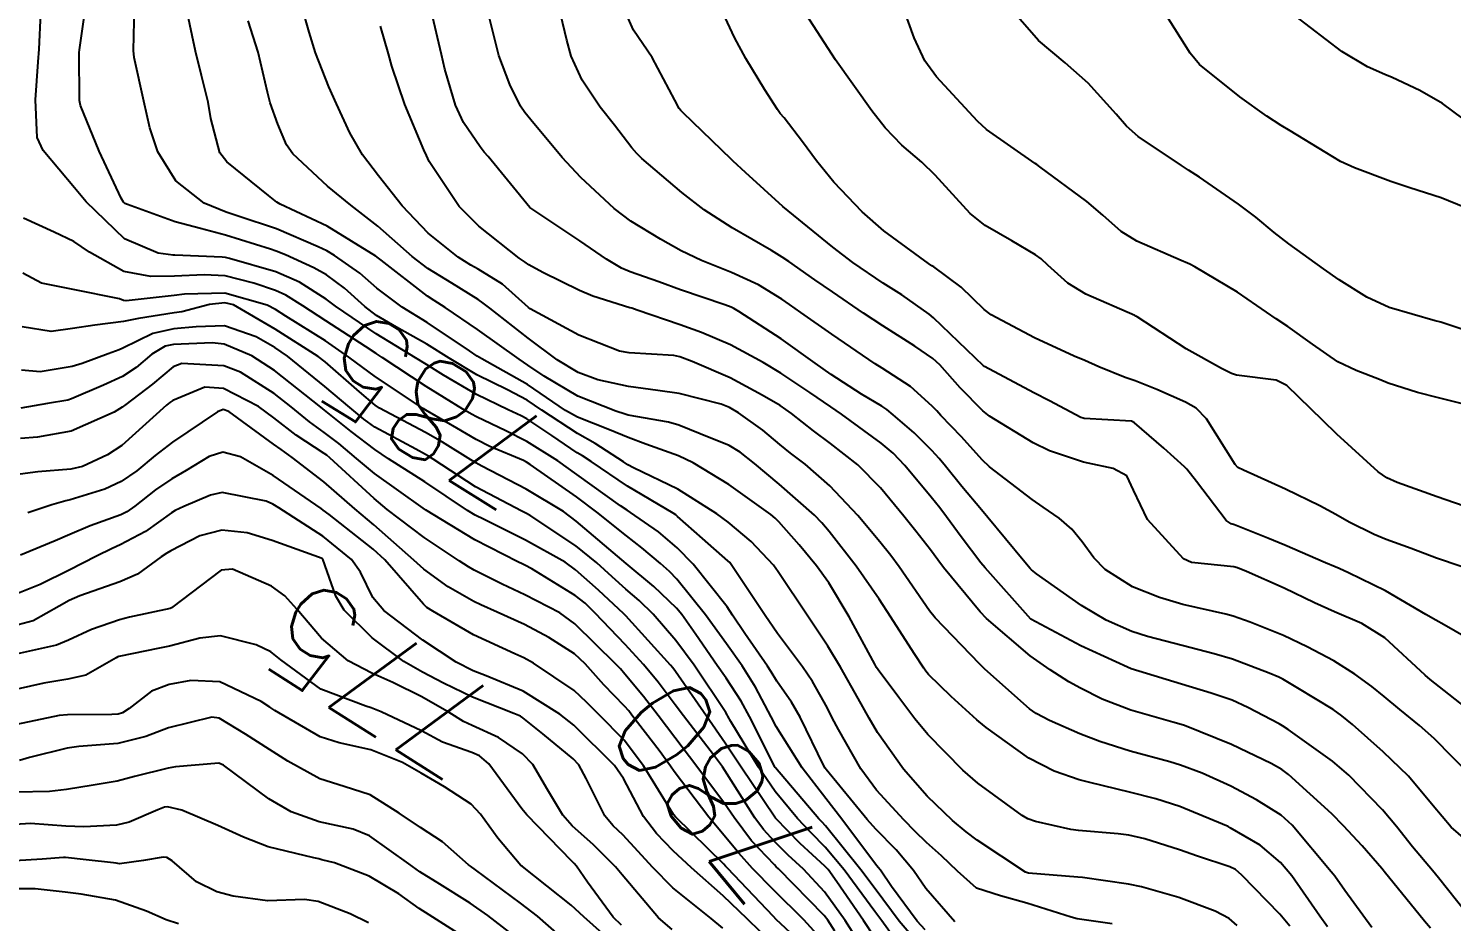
# Model space of a CAD drawing. Header units: metres. Extents: x 318500 to 325275, y 7408834 to 7428799.
# Drawn here: x 321818 to 321874.3, y 7423222.7 to 7423258 of the extents above; entities that cross this region are included whole.
import ezdxf
from ezdxf.enums import TextEntityAlignment as Align

# ---------------------------------------------------------------- set-up
doc = ezdxf.new("R2010")
doc.units = ezdxf.units.M
doc.header["$MEASUREMENT"] = 0
for name, color, linetype in [('Cotas', 45, 'Continuous'), ('Curvas de Nivel 1m', 11, 'Continuous'), ('Curvas de Nivel 5m', 15, 'Continuous'), ('Vias Primárias', 230, 'Continuous')]:
    doc.layers.add(name, color=color, linetype=linetype)
doc.styles.add('Style-STANDARD', font='STANDARD.shx')

msp = doc.modelspace()

# ---------------------------------------------------------------- linework, layer by layer
at = {"layer": 'Curvas de Nivel 1m', "flags": 128}
for points, elevation in [([(321873.445, 7423222.461), (321873.213, 7423222.745), (321871.792, 7423224.486), (321871.671, 7423224.637), (321871.523, 7423224.82), (321870.743, 7423225.712), (321870.015, 7423226.513), (321869.547, 7423226.977), (321867.837, 7423228.537), (321867.573, 7423228.73), (321867.156, 7423228.966), (321865.587, 7423229.725), (321863.723, 7423230.473), (321863.599, 7423230.513), (321863.264, 7423230.603), (321861.605, 7423231.073), (321860.481, 7423231.509), (321859.613, 7423231.944), (321859.163, 7423232.204), (321858.422, 7423232.668), (321857.628, 7423233.226), (321855.902, 7423234.697), (321855.654, 7423234.961), (321854.21, 7423236.722), (321853.978, 7423237.021), (321853.687, 7423237.421), (321853.112, 7423238.157), (321852.637, 7423238.746), (321851.717, 7423239.865), (321850.822, 7423240.769), (321849.738, 7423241.623), (321849.07, 7423242.117), (321848.199, 7423242.803), (321847.755, 7423243.114), (321847.047, 7423243.534), (321845.771, 7423244.209), (321844.278, 7423244.855), (321843.783, 7423245.046), (321843.546, 7423245.101), (321841.785, 7423245.203), (321841.409, 7423245.272), (321839.795, 7423245.898), (321837.868, 7423246.939), (321837.811, 7423246.993), (321836.775, 7423247.911), (321835.825, 7423248.505), (321835.523, 7423248.67), (321835.022, 7423248.982), (321833.844, 7423249.928), (321832.821, 7423251.01), (321831.878, 7423252.197), (321831.25, 7423253.03), (321830.753, 7423253.892), (321830.222, 7423255.045), (321829.92, 7423255.72), (321829.396, 7423257.058), (321829.142, 7423257.873), (321828.803, 7423259.068)], 792), ([(321860.871, 7423222.629), (321859.493, 7423222.837), (321859.255, 7423222.893), (321857.501, 7423223.446), (321856.455, 7423223.741), (321855.51, 7423224.049), (321854.755, 7423224.711), (321854.131, 7423225.326), (321853.531, 7423225.853), (321853.085, 7423226.286), (321852.644, 7423226.743), (321851.557, 7423227.924), (321850.941, 7423228.766), (321850.057, 7423230.311), (321849.811, 7423230.778), (321849.604, 7423231.184), (321849.035, 7423232.21), (321848.631, 7423232.795), (321847.64, 7423234.115), (321847.159, 7423234.817), (321846.11, 7423236.397), (321845.822, 7423236.838), (321845.757, 7423236.915), (321845.681, 7423236.982), (321844.678, 7423237.862), (321843.699, 7423238.737), (321843.631, 7423238.793), (321843.525, 7423238.863), (321841.716, 7423239.936), (321840.283, 7423240.912), (321839.943, 7423241.127), (321839.733, 7423241.255), (321838.733, 7423241.937), (321837.747, 7423242.599), (321837.523, 7423242.718), (321837.004, 7423242.951), (321835.759, 7423243.552), (321834.444, 7423244.315), (321833.776, 7423244.734), (321833.337, 7423245.004), (321831.794, 7423245.954), (321830.175, 7423247.045), (321829.97, 7423247.206), (321829.813, 7423247.328), (321828.753, 7423248), (321827.823, 7423248.399), (321825.999, 7423248.927), (321825.829, 7423248.965), (321825.703, 7423248.977), (321823.829, 7423249.062), (321823.765, 7423249.066), (321823.178, 7423249.14), (321821.838, 7423249.708), (321820.324, 7423251.175), (321819.868, 7423251.724), (321818.627, 7423253.199), (321818.4, 7423253.707), (321818.325, 7423255.204), (321818.437, 7423256.698), (321818.47, 7423257.202), (321818.533, 7423258.63)], 787), ([(321865.811, 7423222.565), (321865.494, 7423222.847), (321864.944, 7423223.133), (321863.506, 7423223.679), (321862.03, 7423224.097), (321861.514, 7423224.196), (321859.704, 7423224.461), (321859.517, 7423224.476), (321857.567, 7423224.632), (321857.519, 7423224.645), (321857.443, 7423224.681), (321855.532, 7423225.944), (321855.099, 7423226.27), (321854.566, 7423226.715), (321853.554, 7423227.675), (321852.621, 7423228.744), (321851.592, 7423230.2), (321851.267, 7423230.763), (321850.84, 7423231.535), (321850.137, 7423232.775), (321849.632, 7423233.604), (321848.842, 7423234.792), (321847.676, 7423236.545), (321847.485, 7423236.813), (321846.61, 7423237.747), (321845.697, 7423238.511), (321845.254, 7423238.844), (321843.714, 7423239.815), (321841.952, 7423240.661), (321841.728, 7423240.779), (321841.567, 7423240.892), (321840.448, 7423241.621), (321839.741, 7423242.014), (321838.34, 7423242.934), (321837.756, 7423243.329), (321836.972, 7423243.742), (321835.77, 7423244.331), (321834.672, 7423244.987), (321833.788, 7423245.549), (321832.59, 7423246.22), (321831.805, 7423246.674), (321831.336, 7423247.027), (321830.535, 7423247.757), (321829.822, 7423248.288), (321829.331, 7423248.564), (321828.201, 7423249.074), (321827.832, 7423249.224), (321827.611, 7423249.304), (321825.841, 7423249.847), (321824.846, 7423250.114), (321823.849, 7423250.373), (321821.958, 7423251.059), (321821.859, 7423251.109), (321821.804, 7423251.161), (321821.71, 7423251.314), (321820.849, 7423253.17), (321820.105, 7423254.982), (321820.064, 7423255.178), (321820.05, 7423257.067), (321820.061, 7423257.179), (321820.308, 7423258.834)], 788), ([(321867.885, 7423222.536), (321867.497, 7423223.015), (321866, 7423224.563), (321865.74, 7423224.784), (321865.523, 7423224.894), (321864.244, 7423225.306), (321863.53, 7423225.557), (321862.159, 7423225.988), (321861.535, 7423226.136), (321861.102, 7423226.193), (321859.537, 7423226.317), (321859.243, 7423226.36), (321857.836, 7423226.676), (321857.542, 7423226.781), (321857.314, 7423226.912), (321855.562, 7423228.195), (321854.969, 7423228.709), (321853.591, 7423230.118), (321853.073, 7423230.738), (321852.439, 7423231.578), (321851.619, 7423232.671), (321851.564, 7423232.761), (321851.489, 7423232.894), (321850.477, 7423234.772), (321849.67, 7423236.106), (321849.182, 7423236.787), (321848.498, 7423237.607), (321847.697, 7423238.524), (321847.554, 7423238.668), (321847.377, 7423238.815), (321845.717, 7423239.998), (321844.312, 7423240.854), (321843.733, 7423241.129), (321842.448, 7423241.59), (321841.74, 7423241.851), (321841.004, 7423242.163), (321839.747, 7423242.654), (321839.272, 7423242.925), (321837.765, 7423243.951), (321835.963, 7423244.967), (321835.782, 7423245.072), (321835.474, 7423245.286), (321833.801, 7423246.4), (321832.819, 7423247.01), (321831.817, 7423247.761), (321831.138, 7423248.345), (321830.146, 7423249.045), (321829.833, 7423249.227), (321829.499, 7423249.391), (321827.845, 7423250.096), (321826.341, 7423250.606), (321825.855, 7423250.755), (321824.989, 7423251.113), (321823.873, 7423252.003), (321823.155, 7423253.141), (321822.85, 7423254.096), (321822.609, 7423255.15), (321822.221, 7423256.87), (321822.195, 7423257.156), (321822.233, 7423258.889)], 789), ([(321875.529, 7423225.357), (321874.269, 7423226.453), (321873.553, 7423227.299), (321872.585, 7423228.475), (321871.584, 7423229.437), (321870.367, 7423230.509), (321869.948, 7423230.859), (321869.606, 7423231.1), (321868.204, 7423231.945), (321867.618, 7423232.298), (321867.458, 7423232.382), (321867.076, 7423232.548), (321865.628, 7423233.099), (321864.901, 7423233.311), (321863.635, 7423233.632), (321862.267, 7423233.987), (321861.643, 7423234.186), (321860.633, 7423234.635), (321859.658, 7423235.213), (321857.881, 7423236.473), (321857.679, 7423236.63), (321857.628, 7423236.681), (321857.353, 7423237.014), (321855.957, 7423238.697), (321855.704, 7423238.997), (321854.931, 7423239.925), (321854.285, 7423240.722), (321854.028, 7423241.019), (321853.739, 7423241.338), (321853.043, 7423242.034), (321852.216, 7423242.753), (321851.962, 7423242.957), (321851.763, 7423243.093), (321850.962, 7423243.574), (321849.773, 7423244.343), (321849.138, 7423244.79), (321847.794, 7423245.754), (321846.121, 7423246.835), (321845.925, 7423246.952), (321845.812, 7423247.006), (321845.56, 7423247.095), (321843.818, 7423247.696), (321842.952, 7423248.003), (321841.825, 7423248.404), (321841.48, 7423248.548), (321840.884, 7423248.904), (321839.841, 7423249.629), (321837.86, 7423250.94), (321836.208, 7423252.965), (321836.061, 7423253.137), (321835.894, 7423253.344), (321835.233, 7423254.309), (321834.926, 7423254.985), (321834.508, 7423256.414), (321834.369, 7423256.994), (321833.966, 7423258.731)], 794), ([(321874.974, 7423231.079), (321873.617, 7423232.14), (321873.44, 7423232.285), (321873.237, 7423232.466), (321871.642, 7423233.941), (321870.734, 7423234.504), (321869.657, 7423234.967), (321868.867, 7423235.323), (321867.67, 7423235.895), (321866.179, 7423236.563), (321865.824, 7423236.711), (321865.682, 7423236.745), (321864.003, 7423236.915), (321863.685, 7423237.059), (321862.261, 7423238.614), (321861.717, 7423239.776), (321861.448, 7423240.346), (321860.914, 7423240.632), (321859.923, 7423240.838), (321859.734, 7423240.883), (321858.394, 7423241.325), (321857.744, 7423241.64), (321856.023, 7423242.697), (321855.762, 7423242.907), (321854.87, 7423243.813), (321854.06, 7423244.726), (321853.784, 7423244.983), (321853.068, 7423245.464), (321851.803, 7423246.265), (321851.048, 7423246.768), (321849.818, 7423247.614), (321849.123, 7423248.091), (321848.091, 7423248.806), (321847.833, 7423248.986), (321847.405, 7423249.248), (321845.85, 7423250.148), (321844.75, 7423250.851), (321843.87, 7423251.544), (321842.291, 7423252.884), (321842.083, 7423253.078), (321841.894, 7423253.31), (321841.203, 7423254.201), (321840.636, 7423254.909), (321839.926, 7423255.981), (321839.495, 7423256.924), (321839.32, 7423257.556), (321838.997, 7423258.93)], 796), ([(321875.636, 7423233.499), (321873.987, 7423234.457), (321873.653, 7423234.634), (321873.267, 7423234.854), (321871.67, 7423235.802), (321870.213, 7423236.512), (321869.844, 7423236.68), (321869.682, 7423236.749), (321869.305, 7423236.902), (321867.691, 7423237.601), (321867.021, 7423237.878), (321865.698, 7423238.4), (321865.573, 7423238.446), (321865.369, 7423238.575), (321864.196, 7423240.119), (321863.82, 7423240.599), (321863.731, 7423240.695), (321862.917, 7423241.433), (321861.757, 7423242.44), (321861.632, 7423242.496), (321859.759, 7423242.603), (321859.721, 7423242.613), (321859.637, 7423242.652), (321858.396, 7423243.3), (321857.769, 7423243.615), (321855.824, 7423244.655), (321855.78, 7423244.683), (321853.808, 7423246.589), (321853.643, 7423246.733), (321852.563, 7423247.495), (321851.822, 7423247.961), (321850.626, 7423248.772), (321849.839, 7423249.381), (321848.062, 7423250.807), (321847.863, 7423250.98), (321846.383, 7423252.332), (321845.889, 7423252.782), (321845.827, 7423252.841), (321843.908, 7423254.697), (321843.828, 7423254.78), (321843.765, 7423254.862), (321843.595, 7423255.184), (321842.694, 7423256.879), (321841.956, 7423257.96), (321841.534, 7423258.897)], 797), ([(321875.589, 7423236.441), (321873.686, 7423237.088), (321872.68, 7423237.466), (321871.693, 7423237.824), (321871.217, 7423238.019), (321870.238, 7423238.512), (321869.704, 7423238.81), (321869.081, 7423239.155), (321867.719, 7423239.816), (321866.062, 7423240.565), (321865.84, 7423240.676), (321865.733, 7423240.789), (321864.599, 7423242.587), (321864.192, 7423243.021), (321863.767, 7423243.25), (321862.633, 7423243.75), (321861.775, 7423244.095), (321861.378, 7423244.228), (321860.34, 7423244.642), (321859.784, 7423244.895), (321859.369, 7423245.073), (321857.797, 7423245.79), (321856.087, 7423246.697), (321855.812, 7423246.92), (321854.91, 7423247.803), (321853.829, 7423248.596), (321853.744, 7423248.646), (321853.608, 7423248.733), (321851.849, 7423250.021), (321850.997, 7423250.769), (321849.877, 7423251.946), (321849.183, 7423252.791), (321848.637, 7423253.538), (321847.907, 7423254.484), (321847.757, 7423254.661), (321847.645, 7423254.814), (321847.142, 7423255.601), (321846.393, 7423256.833), (321845.952, 7423257.663), (321845.399, 7423258.846)], 798), ([(321875.126, 7423239.028), (321873.716, 7423239.508), (321872.131, 7423240.076), (321871.727, 7423240.257), (321871.377, 7423240.495), (321869.752, 7423241.986), (321869.189, 7423242.526), (321867.774, 7423243.915), (321867.345, 7423244.116), (321865.777, 7423244.316), (321865.589, 7423244.383), (321865.191, 7423244.579), (321863.791, 7423245.361), (321861.861, 7423246.619), (321861.81, 7423246.65), (321861.759, 7423246.673), (321859.823, 7423247.516), (321859.121, 7423247.952), (321858.334, 7423248.672), (321858.071, 7423248.914), (321857.836, 7423249.08), (321856.903, 7423249.631), (321855.853, 7423250.237), (321855.256, 7423250.709), (321853.882, 7423252.222), (321853.345, 7423252.738), (321852.56, 7423253.413), (321851.903, 7423254.089), (321851.373, 7423254.765), (321849.94, 7423256.78), (321848.638, 7423258.8)], 799), ([(321875.8, 7423245.774), (321873.855, 7423246.414), (321873.809, 7423246.423), (321873.631, 7423246.463), (321871.817, 7423246.99), (321870.928, 7423247.399), (321869.834, 7423248.09), (321869.223, 7423248.526), (321867.85, 7423249.506), (321867.268, 7423249.963), (321866.553, 7423250.56), (321865.868, 7423251.083), (321864.327, 7423252.15), (321863.887, 7423252.427), (321863.607, 7423252.603), (321861.901, 7423253.746), (321861.432, 7423254.154), (321861.023, 7423254.633), (321859.928, 7423255.858), (321859.014, 7423256.664), (321857.953, 7423257.546), (321856.961, 7423258.69)], 801), ([(321875.74, 7423250.563), (321873.873, 7423251.325), (321872.635, 7423251.722), (321871.882, 7423251.97), (321870.439, 7423252.512), (321869.894, 7423252.768), (321869.291, 7423253.131), (321867.904, 7423253.977), (321867.547, 7423254.186), (321866.978, 7423254.554), (321865.921, 7423255.322), (321864.318, 7423256.594), (321863.947, 7423257.04), (321862.964, 7423258.61)], 802), ([(321874.745, 7423254.452), (321873.926, 7423255.054), (321873.027, 7423255.57), (321871.936, 7423256.081), (321871.645, 7423256.203), (321870.962, 7423256.505), (321869.949, 7423257.107), (321868.088, 7423258.539)], 803), ([(321871.131, 7423222.495), (321870.069, 7423223.954), (321869.664, 7423224.518), (321869.599, 7423224.597), (321869.522, 7423224.691), (321867.978, 7423226.536), (321867.546, 7423226.926), (321866.579, 7423227.53), (321865.563, 7423228.075), (321864.431, 7423228.587), (321863.575, 7423228.912), (321863.145, 7423229.036), (321861.583, 7423229.458), (321860.382, 7423229.844), (321859.592, 7423230.139), (321858.395, 7423230.668), (321857.868, 7423230.942), (321857.605, 7423231.134), (321855.838, 7423232.698), (321855.623, 7423232.905), (321853.877, 7423234.727), (321853.654, 7423235.009), (321852.456, 7423236.748), (321852.123, 7423237.192), (321851.69, 7423237.728), (321850.821, 7423238.769), (321849.718, 7423239.948), (321848.744, 7423240.795), (321848.166, 7423241.235), (321847.738, 7423241.581), (321847.062, 7423242.139), (321846.11, 7423242.835), (321845.753, 7423243.04), (321845.425, 7423243.173), (321843.761, 7423243.596), (321842.917, 7423243.718), (321841.765, 7423243.874), (321840.547, 7423244.13), (321839.773, 7423244.424), (321838.936, 7423244.928), (321837.793, 7423245.779), (321836.279, 7423246.963), (321836.014, 7423247.169), (321835.813, 7423247.311), (321834.784, 7423247.95), (321833.825, 7423248.537), (321833.208, 7423249.006), (321831.848, 7423250.204), (321830.793, 7423251.036), (321829.871, 7423251.785), (321828.498, 7423253.071), (321828.239, 7423253.421), (321827.902, 7423254.236), (321827.596, 7423255.083), (321827.492, 7423255.508), (321827.127, 7423257.088), (321826.73, 7423258.32)], 791), ([(321874.832, 7423223.114), (321873.761, 7423224.458), (321873.523, 7423224.737), (321872.738, 7423225.678), (321872.11, 7423226.481), (321871.55, 7423227.143), (321870.227, 7423228.51), (321869.578, 7423229.064), (321867.818, 7423230.317), (321867.599, 7423230.461), (321867.465, 7423230.542), (321866.235, 7423231.189), (321865.609, 7423231.468), (321864.784, 7423231.755), (321863.615, 7423232.109), (321861.93, 7423232.617), (321861.621, 7423232.714), (321861.471, 7423232.774), (321859.635, 7423233.628), (321857.65, 7423234.68), (321855.846, 7423236.698), (321855.682, 7423236.896), (321854.906, 7423237.926), (321854.33, 7423238.721), (321854.057, 7423239.077), (321853.712, 7423239.501), (321852.68, 7423240.746), (321852.219, 7423241.235), (321851.743, 7423241.633), (321850.17, 7423242.776), (321849.754, 7423243.068), (321848.926, 7423243.629), (321847.774, 7423244.397), (321847.082, 7423244.82), (321845.79, 7423245.521), (321844.64, 7423246.009), (321843.802, 7423246.313), (321842.104, 7423246.886), (321841.885, 7423246.963), (321841.811, 7423246.984), (321840.349, 7423247.446), (321839.817, 7423247.669), (321838.38, 7423248.379), (321837.827, 7423248.684), (321837.671, 7423248.785), (321837.444, 7423248.946), (321835.849, 7423250.214), (321835.074, 7423250.982), (321833.886, 7423252.76), (321833.772, 7423253.001), (321833.667, 7423253.227), (321832.917, 7423255.01), (321832.413, 7423256.535), (321832.279, 7423257.017), (321831.956, 7423258.115)], 793), ([(321854.65, 7423222.713), (321853.509, 7423224.026), (321853.016, 7423224.738), (321852.335, 7423225.555), (321851.536, 7423226.372), (321851.193, 7423226.763), (321849.569, 7423228.733), (321849.533, 7423228.781), (321849.48, 7423228.873), (321848.538, 7423230.796), (321848.196, 7423231.391), (321847.614, 7423232.223), (321847.393, 7423232.588), (321847.248, 7423232.816), (321846.354, 7423234.114), (321845.874, 7423234.837), (321845.655, 7423235.157), (321844.308, 7423236.854), (321843.686, 7423237.494), (321842.94, 7423238.122), (321841.84, 7423238.888), (321841.701, 7423238.979), (321841.438, 7423239.16), (321839.722, 7423240.398), (321838.962, 7423240.928), (321837.738, 7423241.696), (321836.907, 7423242.117), (321835.747, 7423242.668), (321835.549, 7423242.774), (321835.208, 7423242.978), (321833.763, 7423243.869), (321832.025, 7423245.018), (321831.782, 7423245.176), (321831.363, 7423245.45), (321829.801, 7423246.464), (321828.886, 7423247.064), (321828.221, 7423247.481), (321827.816, 7423247.66), (321826.957, 7423247.95), (321825.821, 7423248.245), (321824.998, 7423248.288), (321823.821, 7423248.231), (321822.889, 7423248.213), (321821.823, 7423248.416), (321820.457, 7423249.174), (321819.836, 7423249.607), (321819.063, 7423249.97), (321817.85, 7423250.53)], 786), ([(321853.472, 7423221.561), (321852.459, 7423222.745), (321851.509, 7423224.02), (321850.939, 7423224.766), (321849.537, 7423226.512), (321849.409, 7423226.652), (321849.284, 7423226.784), (321847.57, 7423228.794), (321847.556, 7423228.81), (321847.542, 7423228.839), (321846.545, 7423230.826), (321846.211, 7423231.436), (321845.615, 7423232.338), (321845.265, 7423232.844), (321844.422, 7423234.069), (321843.868, 7423234.858), (321843.654, 7423235.116), (321842.763, 7423235.97), (321841.67, 7423236.871), (321839.695, 7423238.555), (321839.185, 7423238.925), (321837.713, 7423239.814), (321835.97, 7423240.723), (321835.728, 7423240.848), (321835.529, 7423240.973), (321834.414, 7423241.667), (321833.741, 7423242.051), (321831.924, 7423243.018), (321831.752, 7423243.132), (321831.126, 7423243.663), (321829.777, 7423244.842), (321829.5, 7423245.054), (321827.796, 7423246.139), (321826.145, 7423247.097), (321825.811, 7423247.182), (321825.199, 7423247.109), (321824.107, 7423246.824), (321823.805, 7423246.779), (321822.398, 7423246.554), (321821.799, 7423246.434), (321820.677, 7423246.291), (321819.795, 7423246.159), (321818.943, 7423246.043), (321817.795, 7423246.228)], 784), ([(321852.548, 7423221.67), (321851.767, 7423222.756), (321851.495, 7423223.127), (321850.282, 7423224.772), (321849.529, 7423225.669), (321848.974, 7423226.228), (321848.432, 7423226.797), (321847.556, 7423227.87), (321846.9, 7423228.82), (321845.801, 7423230.633), (321845.688, 7423230.839), (321845.657, 7423230.895), (321845.601, 7423230.981), (321844.349, 7423232.853), (321843.634, 7423233.827), (321842.732, 7423234.874), (321842.183, 7423235.407), (321841.66, 7423235.864), (321841.119, 7423236.352), (321840.513, 7423236.907), (321839.68, 7423237.574), (321837.869, 7423238.767), (321837.699, 7423238.863), (321837.544, 7423238.942), (321835.714, 7423239.912), (321834.041, 7423240.995), (321833.853, 7423241.12), (321833.732, 7423241.187), (321833.35, 7423241.388), (321831.742, 7423242.268), (321831.3, 7423242.581), (321830.75, 7423243.035), (321829.762, 7423243.871), (321828.279, 7423245.073), (321827.785, 7423245.406), (321827.043, 7423245.835), (321825.797, 7423246.266), (321824.679, 7423246.235), (321823.795, 7423246.149), (321822.964, 7423245.971), (321821.783, 7423245.386), (321821.63, 7423245.314), (321821.193, 7423245.166), (321820.172, 7423244.778), (321819.772, 7423244.66), (321818.516, 7423244.451), (321817.77, 7423244.52)], 783), ([(321851.48, 7423222.106), (321851.043, 7423222.764), (321849.995, 7423224.293), (321849.645, 7423224.779), (321849.521, 7423224.915), (321848.54, 7423225.804), (321847.567, 7423226.81), (321847.541, 7423226.846), (321846.217, 7423228.83), (321845.584, 7423229.776), (321844.837, 7423230.848), (321843.617, 7423232.603), (321843.509, 7423232.751), (321843.414, 7423232.863), (321841.649, 7423234.808), (321841.568, 7423234.891), (321840.58, 7423235.827), (321839.667, 7423236.627), (321839.25, 7423236.924), (321837.683, 7423237.798), (321836.05, 7423238.609), (321835.697, 7423238.786), (321835.394, 7423238.975), (321833.717, 7423240.108), (321832.276, 7423241.015), (321831.734, 7423241.377), (321830.803, 7423242.096), (321829.749, 7423242.933), (321829.682, 7423242.983), (321829.597, 7423243.052), (321827.771, 7423244.502), (321826.872, 7423245.089), (321825.787, 7423245.546), (321825.303, 7423245.592), (321823.786, 7423245.534), (321823.453, 7423245.467), (321822.926, 7423245.143), (321822.305, 7423244.619), (321821.767, 7423244.267), (321821.009, 7423243.92), (321819.753, 7423243.381), (321819.599, 7423243.335), (321818.8, 7423243.194), (321817.748, 7423243.019)], 782), ([(321851.463, 7423220.966), (321850.319, 7423222.772), (321849.507, 7423223.897), (321848.669, 7423224.793), (321848.071, 7423225.348), (321847.531, 7423225.884), (321847.087, 7423226.368), (321846.752, 7423226.822), (321845.568, 7423228.698), (321845.47, 7423228.841), (321845.111, 7423229.311), (321843.927, 7423230.857), (321843.604, 7423231.295), (321842.925, 7423232.182), (321842.353, 7423232.879), (321841.632, 7423233.68), (321840.444, 7423234.908), (321840.043, 7423235.303), (321839.657, 7423235.606), (321837.937, 7423236.668), (321837.669, 7423236.811), (321837.582, 7423236.854), (321837.388, 7423236.944), (321835.683, 7423237.81), (321833.732, 7423239), (321833.7, 7423239.021), (321833.642, 7423239.059), (321831.721, 7423240.434), (321831.006, 7423241.031), (321830.319, 7423241.624), (321829.74, 7423242.057), (321829.158, 7423242.472), (321828.428, 7423243.07), (321827.758, 7423243.591), (321826.423, 7423244.441), (321825.774, 7423244.689), (321824.115, 7423244.785), (321823.773, 7423244.645), (321822.947, 7423243.958), (321821.903, 7423243.158), (321821.749, 7423243.053), (321821.441, 7423242.857), (321819.739, 7423242.103), (321818.407, 7423241.87), (321817.736, 7423241.816)], 781), ([(321849.477, 7423221.92), (321848.683, 7423222.792), (321847.507, 7423223.959), (321846.662, 7423224.823), (321846.117, 7423225.422), (321845.533, 7423226.123), (321844.936, 7423226.846), (321843.567, 7423228.66), (321843.424, 7423228.862), (321842.967, 7423229.481), (321841.897, 7423230.886), (321841.768, 7423231.054), (321841.603, 7423231.236), (321840.784, 7423232.075), (321840.049, 7423232.914), (321839.626, 7423233.307), (321838.615, 7423233.951), (321837.643, 7423234.46), (321836.576, 7423234.956), (321835.926, 7423235.239), (321835.654, 7423235.371), (321834.634, 7423235.959), (321833.667, 7423236.656), (321833.275, 7423237.004), (321831.691, 7423238.4), (321830.948, 7423239.031), (321829.716, 7423240.097), (321828.469, 7423241.069), (321828.034, 7423241.377), (321827.735, 7423241.592), (321825.965, 7423242.881), (321825.749, 7423242.96), (321825.516, 7423242.872), (321823.735, 7423241.676), (321823.061, 7423241.14), (321822.327, 7423240.544), (321821.714, 7423240.119), (321821.063, 7423239.807), (321819.703, 7423239.394), (321819.532, 7423239.353), (321818.97, 7423239.191), (321818.022, 7423238.878)], 779), ([(321849.464, 7423221.061), (321847.599, 7423222.808), (321847.492, 7423222.919), (321845.665, 7423224.838), (321845.598, 7423224.916), (321845.522, 7423224.997), (321843.613, 7423226.859), (321843.541, 7423226.952), (321842.354, 7423228.878), (321841.585, 7423229.888), (321840.584, 7423230.905), (321840.093, 7423231.4), (321839.609, 7423231.853), (321838.005, 7423232.936), (321837.623, 7423233.146), (321837.264, 7423233.307), (321835.636, 7423234.063), (321834.033, 7423234.994), (321833.793, 7423235.139), (321833.653, 7423235.266), (321832.132, 7423237.015), (321831.676, 7423237.442), (321829.93, 7423238.813), (321829.699, 7423238.987), (321829.609, 7423239.051), (321827.719, 7423240.357), (321826.423, 7423241.093), (321825.732, 7423241.28), (321825.195, 7423241.108), (321824.286, 7423240.557), (321823.716, 7423240.224), (321823.068, 7423239.782), (321822.248, 7423239.145), (321821.93, 7423238.914), (321821.695, 7423238.799), (321820.494, 7423238.362), (321819.683, 7423238.017), (321819.099, 7423237.768), (321817.739, 7423237.209)], 778), ([(321847.475, 7423221.832), (321846.448, 7423222.826), (321845.504, 7423223.742), (321844.249, 7423224.853), (321843.527, 7423225.516), (321842.863, 7423226.2), (321842.347, 7423226.878), (321841.562, 7423228.376), (321841.204, 7423228.895), (321839.593, 7423230.485), (321839.049, 7423230.925), (321837.603, 7423231.824), (321836.141, 7423232.433), (321835.615, 7423232.64), (321834.956, 7423232.98), (321833.633, 7423233.84), (321832.089, 7423235.016), (321831.655, 7423235.534), (321831.164, 7423236.527), (321830.808, 7423237.033), (321829.684, 7423237.961), (321827.943, 7423239.076), (321827.702, 7423239.223), (321827.446, 7423239.34), (321825.709, 7423239.68), (321825.236, 7423239.579), (321824.193, 7423239.123), (321823.85, 7423238.976), (321823.696, 7423238.884), (321822.68, 7423238.145), (321821.677, 7423237.613), (321821.36, 7423237.469), (321820.736, 7423237.164), (321819.664, 7423236.618), (321818.511, 7423236.049), (321817.655, 7423235.702)], 777), ([(321845.484, 7423222.466), (321845.026, 7423222.845), (321843.508, 7423224.059), (321842.713, 7423224.872), (321842.143, 7423225.497), (321841.533, 7423226.146), (321841.153, 7423226.513), (321840.824, 7423226.901), (321840.092, 7423228.382), (321839.794, 7423228.917), (321839.574, 7423229.162), (321838.374, 7423230.14), (321837.588, 7423230.771), (321837.485, 7423230.837), (321837.234, 7423230.945), (321835.599, 7423231.598), (321834.451, 7423232.143), (321833.614, 7423232.584), (321832.882, 7423233.007), (321831.634, 7423233.935), (321830.527, 7423235.037), (321830.197, 7423235.583), (321829.678, 7423237.05), (321829.651, 7423237.07), (321827.681, 7423237.79), (321826.686, 7423238.089), (321825.686, 7423238.191), (321824.824, 7423237.972), (321823.674, 7423237.38), (321823.516, 7423237.287), (321823.291, 7423237.134), (321822.354, 7423236.452), (321821.66, 7423236.149), (321820.078, 7423235.598), (321819.652, 7423235.409), (321819.262, 7423235.186), (321818.232, 7423234.61), (321817.639, 7423234.457)], 776), ([(321841.485, 7423222.587), (321841.155, 7423222.895), (321840.136, 7423224.285), (321839.708, 7423224.917), (321839.618, 7423225.016), (321839.522, 7423225.108), (321837.745, 7423226.938), (321837.544, 7423227.182), (321836.24, 7423228.96), (321835.878, 7423229.27), (321835.574, 7423229.401), (321834.412, 7423229.821), (321833.583, 7423230.256), (321831.982, 7423231.016), (321831.592, 7423231.169), (321831.383, 7423231.233), (321829.603, 7423231.903), (321828.023, 7423233.074), (321827.625, 7423233.387), (321827.05, 7423233.665), (321825.634, 7423234.018), (321824.82, 7423233.924), (321823.627, 7423233.615), (321823.226, 7423233.534), (321821.621, 7423233.203), (321821.579, 7423233.193), (321821.509, 7423233.152), (321820.311, 7423232.468), (321819.607, 7423232.303), (321818.651, 7423232.147), (321817.6, 7423231.906)], 774), ([(321841.471, 7423221.597), (321839.99, 7423222.913), (321839.497, 7423223.377), (321837.564, 7423224.895), (321837.52, 7423224.924), (321837.505, 7423224.94), (321836.597, 7423226.021), (321835.905, 7423226.965), (321835.546, 7423227.362), (321834.493, 7423228.049), (321833.564, 7423228.591), (321832.83, 7423229.007), (321831.575, 7423229.518), (321830.32, 7423229.782), (321829.58, 7423230.019), (321827.789, 7423231.068), (321827.592, 7423231.203), (321827.244, 7423231.427), (321825.606, 7423232.193), (321824.47, 7423232.254), (321823.604, 7423232.088), (321822.907, 7423231.83), (321822.033, 7423231.146), (321821.766, 7423230.97), (321821.588, 7423230.919), (321821.338, 7423230.905), (321819.587, 7423230.901), (321819.263, 7423230.862), (321817.583, 7423230.514)], 773), ([(321839.473, 7423221.797), (321838.162, 7423222.933), (321837.498, 7423223.458), (321835.717, 7423224.767), (321835.519, 7423224.908), (321835.442, 7423224.971), (321834.415, 7423225.873), (321833.534, 7423226.445), (321832.697, 7423227.008), (321831.551, 7423227.738), (321830.525, 7423228.066), (321829.56, 7423228.362), (321828.301, 7423229.063), (321827.575, 7423229.525), (321826.625, 7423230.129), (321825.587, 7423230.758), (321825.289, 7423230.807), (321823.582, 7423230.376), (321822.681, 7423230.037), (321821.576, 7423229.763), (321820.043, 7423229.641), (321819.574, 7423229.58), (321818.094, 7423229.202), (321817.69, 7423229.086)], 772), ([(321837.476, 7423221.982), (321836.205, 7423222.959), (321835.497, 7423223.446), (321834.299, 7423224.197), (321833.515, 7423224.689), (321833.085, 7423225.004), (321831.531, 7423226.118), (321830.88, 7423226.377), (321829.536, 7423226.669), (321828.426, 7423227.061), (321827.547, 7423227.569), (321825.753, 7423228.912), (321825.568, 7423228.98), (321823.857, 7423228.834), (321823.565, 7423228.792), (321822.24, 7423228.463), (321821.557, 7423228.272), (321820.608, 7423228.111), (321819.551, 7423227.946), (321818.877, 7423227.864), (321817.549, 7423227.837)], 771), ([(321831.485, 7423222.677), (321830.762, 7423223.031), (321829.497, 7423223.523), (321828.955, 7423223.596), (321827.495, 7423223.547), (321826.133, 7423223.727), (321825.498, 7423223.897), (321824.691, 7423224.301), (321823.726, 7423225.127), (321823.512, 7423225.261), (321823.375, 7423225.268), (321822.592, 7423225.139), (321821.65, 7423225.007), (321821.509, 7423225.03), (321821.408, 7423225.051), (321820.326, 7423225.168), (321819.511, 7423225.253), (321819.438, 7423225.254), (321818.593, 7423225.194), (321817.509, 7423225.121)], 769), ([(321823.973, 7423222.633), (321823.485, 7423222.796), (321822.709, 7423223.138), (321821.494, 7423223.571), (321820.132, 7423223.807), (321819.497, 7423223.886), (321818.317, 7423224.017), (321817.498, 7423224.017)], 768)]:
    msp.add_lwpolyline(points, dxfattribs=dict(at, elevation=elevation))
at = {"layer": 'Curvas de Nivel 5m', "flags": 128}
for points, elevation in [([(321869.373, 7423222.521), (321869.08, 7423222.94), (321867.964, 7423224.536), (321867.525, 7423225.06), (321866.72, 7423225.74), (321865.539, 7423226.434), (321865.447, 7423226.479), (321865.228, 7423226.575), (321863.55, 7423227.273), (321862.592, 7423227.573), (321861.558, 7423227.834), (321859.985, 7423228.222), (321859.565, 7423228.332), (321858.577, 7423228.665), (321857.577, 7423229.179), (321855.895, 7423230.398), (321855.599, 7423230.631), (321855.521, 7423230.701), (321854.511, 7423231.618), (321853.618, 7423232.485), (321853.502, 7423232.615), (321853.422, 7423232.733), (321853.051, 7423233.316), (321852.128, 7423234.753), (321851.661, 7423235.467), (321850.761, 7423236.769), (321849.694, 7423238.146), (321849.402, 7423238.489), (321849.108, 7423238.789), (321847.718, 7423240.013), (321846.731, 7423240.825), (321846.177, 7423241.275), (321845.737, 7423241.542), (321844.592, 7423242.001), (321843.745, 7423242.346), (321843.343, 7423242.463), (321841.749, 7423242.744), (321841.631, 7423242.774), (321841.259, 7423242.897), (321839.759, 7423243.491), (321838.424, 7423244.28), (321837.777, 7423244.715), (321837.442, 7423244.945), (321835.797, 7423246.122), (321834.516, 7423246.989), (321834.081, 7423247.264), (321833.814, 7423247.447), (321831.989, 7423248.858), (321831.83, 7423248.983), (321831.81, 7423249), (321831.78, 7423249.021), (321829.847, 7423250.204), (321827.995, 7423251.078), (321827.861, 7423251.152), (321827.532, 7423251.416), (321825.885, 7423252.751), (321825.605, 7423253.104), (321825.259, 7423254.465), (321825.147, 7423255.111), (321824.882, 7423256.159), (321824.645, 7423257.119), (321824.294, 7423258.796)], 790), ([(321875.085, 7423228.445), (321873.592, 7423229.956), (321873.014, 7423230.469), (321872.232, 7423231.107), (321871.611, 7423231.624), (321871.131, 7423232.014), (321870.454, 7423232.507), (321869.628, 7423233.026), (321868.579, 7423233.587), (321867.642, 7423234.024), (321866.329, 7423234.56), (321865.653, 7423234.792), (321865.361, 7423234.868), (321863.66, 7423235.259), (321862.746, 7423235.527), (321861.67, 7423235.957), (321860.592, 7423236.636), (321860.142, 7423237.1), (321859.691, 7423237.735), (321859.271, 7423238.232), (321858.772, 7423238.664), (321858.139, 7423239.106), (321857.711, 7423239.405), (321856.021, 7423240.697), (321855.734, 7423240.969), (321854.912, 7423241.877), (321854.106, 7423242.725), (321853.938, 7423242.904), (321853.764, 7423243.093), (321852.899, 7423243.871), (321851.778, 7423244.597), (321851.507, 7423244.763), (321849.797, 7423245.935), (321848.572, 7423246.799), (321848.122, 7423247.114), (321847.815, 7423247.321), (321846.889, 7423247.892), (321845.825, 7423248.381), (321844.643, 7423248.852), (321843.836, 7423249.23), (321843.022, 7423249.693), (321841.853, 7423250.399), (321841.186, 7423250.9), (321839.878, 7423252.137), (321839.14, 7423252.927), (321837.905, 7423254.411), (321837.661, 7423254.697), (321837.489, 7423254.946), (321837.066, 7423255.809), (321836.641, 7423256.959), (321836.193, 7423258.741)], 795), ([(321875.137, 7423243.076), (321873.77, 7423243.429), (321872.933, 7423243.634), (321871.775, 7423244.001), (321871.427, 7423244.146), (321870.507, 7423244.509), (321869.785, 7423244.852), (321868.787, 7423245.538), (321867.806, 7423246.241), (321867.351, 7423246.547), (321865.825, 7423247.594), (321864.142, 7423248.595), (321863.944, 7423248.701), (321863.841, 7423248.747), (321863.593, 7423248.852), (321861.85, 7423249.614), (321861.228, 7423250.003), (321860.498, 7423250.64), (321859.868, 7423251.188), (321858.012, 7423252.554), (321857.889, 7423252.64), (321857.828, 7423252.681), (321855.903, 7423254.023), (321855.554, 7423254.353), (321855.225, 7423254.71), (321853.931, 7423256.106), (321853.473, 7423256.737), (321853.05, 7423257.647), (321852.654, 7423258.75)], 800), ([(321853.485, 7423222.395), (321853.166, 7423222.735), (321852.145, 7423224.116), (321851.71, 7423224.757), (321851.626, 7423224.863), (321851.522, 7423224.989), (321850.193, 7423226.773), (321849.552, 7423227.584), (321848.624, 7423228.794), (321847.594, 7423230.428), (321847.391, 7423230.813), (321846.781, 7423231.992), (321846.246, 7423232.831), (321845.633, 7423233.707), (321844.807, 7423234.848), (321843.671, 7423236.258), (321843.374, 7423236.563), (321843.023, 7423236.87), (321842.29, 7423237.491), (321841.686, 7423237.972), (321840.51, 7423238.908), (321839.709, 7423239.509), (321837.873, 7423240.793), (321837.729, 7423240.884), (321837.614, 7423240.942), (321836.28, 7423241.506), (321835.738, 7423241.779), (321834.978, 7423242.218), (321833.749, 7423242.936), (321833.641, 7423243.001), (321831.768, 7423244.25), (321830.703, 7423245.036), (321829.789, 7423245.67), (321828.222, 7423246.655), (321827.807, 7423246.91), (321827.486, 7423247.083), (321825.815, 7423247.558), (321824.21, 7423247.52), (321823.813, 7423247.464), (321821.905, 7423247.252), (321821.811, 7423247.264), (321821.641, 7423247.332), (321819.815, 7423247.701), (321818.57, 7423247.952), (321817.821, 7423248.345)], 785), ([(321849.912, 7423222.348), (321849.633, 7423222.779), (321849.493, 7423222.961), (321847.682, 7423224.808), (321847.6, 7423224.888), (321847.522, 7423224.962), (321846.621, 7423225.914), (321845.929, 7423226.834), (321845.548, 7423227.386), (321844.46, 7423228.851), (321843.587, 7423230.001), (321842.927, 7423230.87), (321842.346, 7423231.617), (321841.616, 7423232.508), (321841.438, 7423232.712), (321841.264, 7423232.895), (321839.644, 7423234.495), (321839.05, 7423234.926), (321837.657, 7423235.641), (321836.77, 7423236.063), (321835.666, 7423236.612), (321835.439, 7423236.744), (321835.065, 7423236.979), (321833.684, 7423237.909), (321832.221, 7423239.015), (321831.706, 7423239.446), (321829.956, 7423241.047), (321829.837, 7423241.154), (321829.732, 7423241.226), (321828.622, 7423241.95), (321827.746, 7423242.635), (321827.133, 7423243.086), (321825.76, 7423243.788), (321825.022, 7423243.851), (321823.753, 7423243.324), (321823.639, 7423243.245), (321823.509, 7423243.134), (321821.734, 7423241.54), (321821.179, 7423241.166), (321820.187, 7423240.709), (321819.721, 7423240.603), (321818.414, 7423240.505), (321817.718, 7423240.406)], 780), ([(321843.483, 7423222.413), (321842.947, 7423222.868), (321841.515, 7423224.571), (321841.243, 7423224.894), (321840.376, 7423225.754), (321839.536, 7423226.502), (321839.164, 7423226.924), (321838.569, 7423227.916), (321837.975, 7423228.936), (321837.574, 7423229.355), (321836.628, 7423230.002), (321835.585, 7423230.468), (321835.236, 7423230.625), (321834.667, 7423230.984), (321833.599, 7423231.612), (321832.443, 7423232.177), (321831.613, 7423232.538), (321830.682, 7423233.034), (321829.633, 7423233.921), (321828.648, 7423235.065), (321828.182, 7423235.599), (321827.659, 7423235.975), (321826.111, 7423236.65), (321825.665, 7423236.613), (321823.707, 7423235.129), (321823.672, 7423235.107), (321823.65, 7423235.103), (321822.039, 7423234.752), (321821.642, 7423234.649), (321820.537, 7423234.266), (321819.63, 7423233.843), (321819.16, 7423233.654), (321817.621, 7423233.308)], 775), ([(321835.475, 7423221.977), (321833.878, 7423222.986), (321833.494, 7423223.245), (321832.685, 7423223.819), (321831.513, 7423224.524), (321830.144, 7423225.041), (321829.641, 7423225.168), (321829.522, 7423225.2), (321829.327, 7423225.247), (321827.519, 7423225.681), (321826.552, 7423226.057), (321825.531, 7423226.523), (321824.109, 7423227.121), (321823.542, 7423227.26), (321823.424, 7423227.249), (321823.164, 7423227.134), (321822.03, 7423226.648), (321821.531, 7423226.539), (321820.234, 7423226.465), (321819.53, 7423226.496), (321818.13, 7423226.603), (321817.53, 7423226.559)], 770)]:
    msp.add_lwpolyline(points, dxfattribs=dict(at, elevation=elevation))
at = {"layer": 'Vias Primárias'}
for points in [[(323715.644, 7420145.548, 0), (323709.04, 7420132.939)], [(323831.088, 7420001.787, 0), (323833.844, 7420008.443, 0.220888)]]:
    msp.add_lwpolyline(points, format="xyb", dxfattribs=at)

# ---------------------------------------------------------------- texts
at = {"layer": 'Cotas', "style": 'Style-STANDARD'}
for s, rotation, p in [('785', 147.9894, (321834.015, 7423242.922, 785)), ('775', 147.6072, (321831.918, 7423232.29, 775)), ('780', 129.7526, (321845.18, 7423227.932, 780))]:
    msp.add_text(s, height=4, rotation=rotation, dxfattribs=at).set_placement(p, align=Align.MIDDLE_CENTER)

doc.saveas('drawing.dxf')
